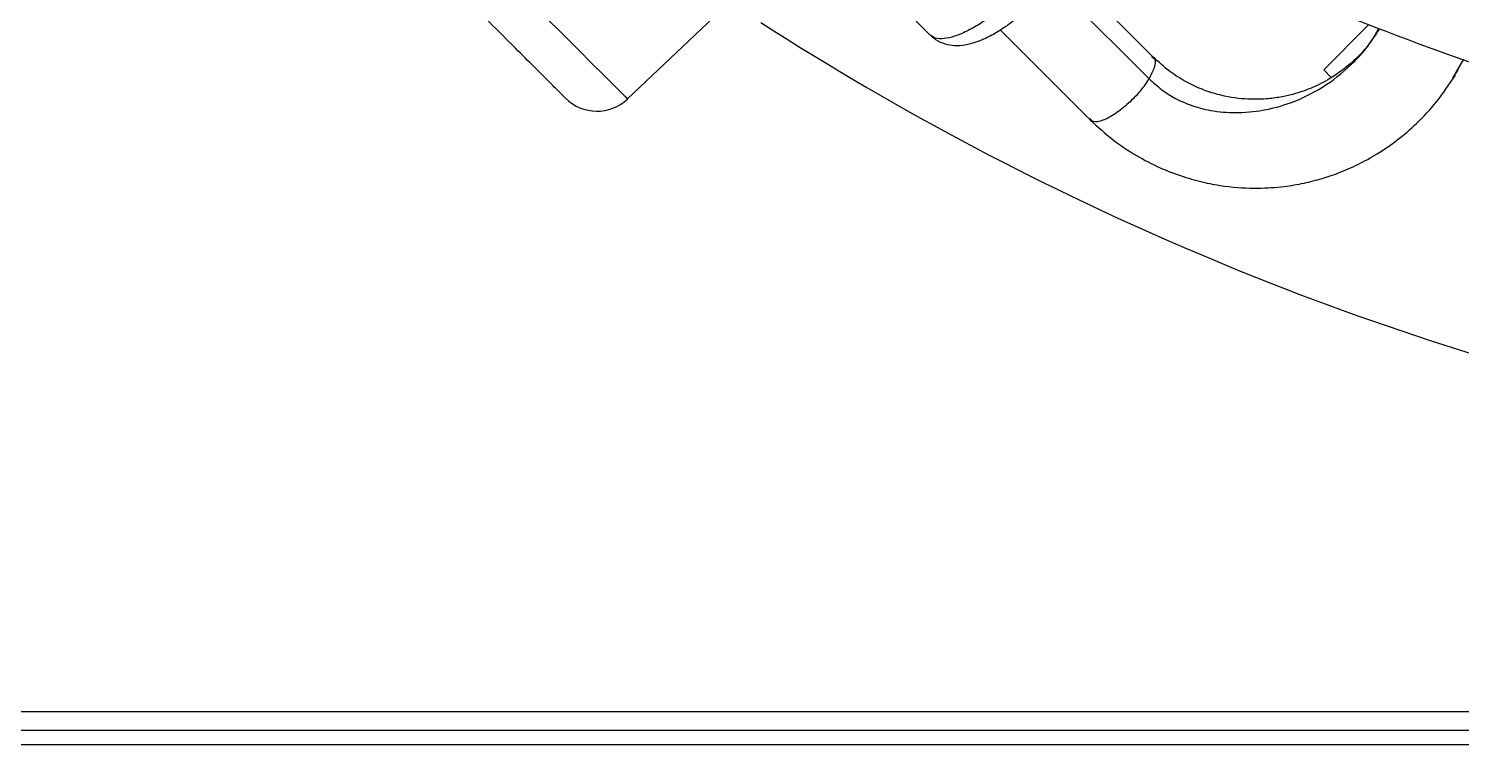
# Model space of a CAD drawing. Header units: inches. Extents: x 1229 to 1453, y -1023 to -720.
# Drawn here: x 1304.88 to 1311.22, y -999.56 to -996.39 of the extents above; entities that cross this region are included whole.
import ezdxf

# ---------------------------------------------------------------- set-up
doc = ezdxf.new("R2010")
doc.units = ezdxf.units.IN
doc.header["$MEASUREMENT"] = 0

msp = doc.modelspace()

# ---------------------------------------------------------------- linework, layer by layer
at = {"color": 18, "linetype": 'Continuous', "lineweight": 25, "true_color": 0x000000}
for p, q in [((1309.8612, -996.5135), (1309.4619, -996.1149)), ((1309.4142, -996.1816), (1309.8424, -996.6091)), ((1308.7514, -996.2945), (1308.8715, -996.4146)), ((1307.534, -996.6991), (1307.9145, -996.3381)), ((1309.1833, -996.3931), (1309.5831, -996.7922)), ((1310.6155, -996.5701), (1310.8128, -996.3728)), ((1311.2347, -996.5229), (1311.1862, -996.6069)), ((1310.6486, -996.6046), (1310.6155, -996.5701)), ((1311.2026, -996.5846), (1311.2235, -996.5423)), ((1301.7734, -999.411), (1328.6274, -999.411)), ((1301.6974, -999.494), (1328.7033, -999.494)), ((1301.6974, -999.557), (1328.7033, -999.557))]:
    msp.add_line(p, q, dxfattribs=at)
at = {"color": 18, "linetype": 'Continuous', "lineweight": 25, "true_color": 0x000000, "flags": 128}
msp.add_lwpolyline([(1306.8836, -996.0486), (1306.986, -996.151), (1307.081, -996.2461), (1307.1682, -996.3333), (1307.247, -996.4121), (1307.317, -996.4821), (1307.3777, -996.5428), (1307.4289, -996.594), (1307.4702, -996.6353), (1307.5014, -996.6664), (1307.5223, -996.6873), (1307.5327, -996.6978), (1307.534, -996.6991)], dxfattribs=at)
at = {"color": 18, "linetype": 'Continuous', "lineweight": 25, "true_color": 0x000000}
for centre, radius, start, end in [((1315.1106, -985.4772), 12.9331, 237.30348, 256.73333), ((1307.3985, -996.5563), 0.1969, 225, 313.5)]:
    msp.add_arc(centre, radius, start, end, dxfattribs=at)
for points, knots in [([(1326.8201, -985.4772), (1326.8153, -985.7326), (1326.8056, -986.2436), (1326.7277, -987.0067), (1326.6035, -987.7632), (1326.4292, -988.51), (1326.2066, -989.2438), (1325.9365, -989.9614), (1325.6201, -990.6599), (1325.2586, -991.3361), (1324.8537, -991.9873), (1324.407, -992.6106), (1323.9206, -993.2033), (1323.3964, -993.763), (1322.8368, -994.2871), (1322.244, -994.7736), (1321.6207, -995.2202), (1320.9696, -995.6252), (1320.2933, -995.9866), (1319.5949, -996.3031), (1318.8772, -996.5732), (1318.1434, -996.7958), (1317.3967, -996.9699), (1316.6401, -997.0948), (1315.877, -997.17), (1315.1106, -997.1951), (1314.3442, -997.17), (1313.5811, -997.0948), (1312.8246, -996.9699), (1312.0778, -996.7958), (1311.344, -996.5732), (1310.6264, -996.3031), (1309.9279, -995.9866), (1309.2517, -995.6252), (1308.6005, -995.2202), (1307.9772, -994.7736), (1307.3845, -994.2871), (1306.8248, -993.763), (1306.3006, -993.2033), (1305.8142, -992.6106), (1305.3675, -991.9873), (1304.9626, -991.3361), (1304.6012, -990.6599), (1304.2847, -989.9614), (1304.0146, -989.2438), (1303.792, -988.51), (1303.6177, -987.7632), (1303.4936, -987.0067), (1303.4156, -986.2436), (1303.4059, -985.7326), (1303.4011, -985.4772)], [0, 0, 0, 0, 0.020833, 0.041667, 0.0625, 0.083333, 0.104167, 0.125, 0.145833, 0.166667, 0.1875, 0.208333, 0.229167, 0.25, 0.270833, 0.291667, 0.3125, 0.333333, 0.354167, 0.375, 0.395833, 0.416667, 0.4375, 0.458333, 0.479167, 0.5, 0.520833, 0.541667, 0.5625, 0.583333, 0.604167, 0.625, 0.645833, 0.666667, 0.6875, 0.708333, 0.729167, 0.75, 0.770833, 0.791667, 0.8125, 0.833333, 0.854167, 0.875, 0.895833, 0.916667, 0.9375, 0.958333, 0.979167, 1, 1, 1, 1]), ([(1307.2593, -996.6955), (1307.2575, -996.6937), (1307.2538, -996.6899), (1307.2233, -996.6595), (1307.1742, -996.6103), (1307.1049, -996.541), (1307.017, -996.4532), (1306.912, -996.3482), (1306.7934, -996.2296), (1306.7032, -996.1394), (1306.6585, -996.0947)], [0, 0, 0, 0, 0.1223945, 0.2469956, 0.3731116, 0.4999999, 0.6268882, 0.7530042, 0.8776055, 1, 1, 1, 1]), ([(1309.2825, -996.2131), (1309.262, -996.2328), (1309.2212, -996.2721), (1309.1571, -996.3237), (1309.0941, -996.3673), (1309.0343, -996.4008), (1308.98, -996.4233), (1308.9335, -996.4333), (1308.8955, -996.4318), (1308.8795, -996.4203), (1308.8715, -996.4146)], [0, 0, 0, 0, 0.125, 0.250001, 0.375, 0.5, 0.625001, 0.750001, 0.875, 1, 1, 1, 1]), ([(1308.872, -996.4136), (1308.8802, -996.4214), (1308.8997, -996.44), (1308.9387, -996.4562), (1308.9834, -996.4635), (1309.0293, -996.4601), (1309.0744, -996.4483), (1309.1229, -996.4285), (1309.1705, -996.4024), (1309.2157, -996.3723), (1309.2521, -996.3447), (1309.2859, -996.3166), (1309.314, -996.2912), (1309.3316, -996.2738), (1309.3374, -996.2681)], [0, 0, 0, 0, 0.063839, 0.153745, 0.240088, 0.336806, 0.441888, 0.53321, 0.651993, 0.746432, 0.81781, 0.881375, 0.961162, 1, 1, 1, 1]), ([(1309.8424, -996.6091), (1309.8604, -996.6257), (1309.8946, -996.6574), (1309.9593, -996.6983), (1310.0336, -996.731), (1310.126, -996.7543), (1310.2344, -996.7627), (1310.3543, -996.751), (1310.4854, -996.7144), (1310.6182, -996.648), (1310.7359, -996.5531), (1310.8162, -996.4652), (1310.848, -996.4072), (1310.8571, -996.3906)], [0, 0, 0, 0, 0.0450749, 0.0861492, 0.1336732, 0.1901312, 0.2685266, 0.3641901, 0.4759773, 0.6250732, 0.7880528, 0.9396206, 1, 1, 1, 1]), ([(1310.861, -996.3902), (1310.8432, -996.4178), (1310.8094, -996.4703), (1310.7332, -996.5473), (1310.6483, -996.6081), (1310.5806, -996.6429), (1310.5254, -996.6646), (1310.4784, -996.6793), (1310.424, -996.6916), (1310.3563, -996.7005), (1310.2642, -996.7017), (1310.1663, -996.6868), (1310.0769, -996.6577), (1310.0051, -996.6242), (1309.9293, -996.5763), (1309.885, -996.5354), (1309.8612, -996.5135)], [0, 0, 0, 0, 0.137892, 0.261953, 0.369888, 0.460554, 0.504869, 0.553018, 0.60406, 0.659063, 0.730059, 0.8116, 0.854059, 0.897772, 0.944994, 1, 1, 1, 1]), ([(1309.8529, -996.5115), (1309.8588, -996.5149), (1309.8722, -996.5227), (1309.869, -996.5582), (1309.8513, -996.5922), (1309.8424, -996.6091)], [0, 0, 0, 0, 0.280739, 0.64036, 1, 1, 1, 1]), ([(1309.8424, -996.6091), (1309.8301, -996.6275), (1309.8055, -996.6641), (1309.7509, -996.7205), (1309.6914, -996.7678), (1309.6358, -996.7968), (1309.5951, -996.8043), (1309.5855, -996.791), (1309.5813, -996.7852)], [0, 0, 0, 0, 0.165111, 0.330209, 0.507694, 0.685177, 0.862658, 1, 1, 1, 1]), ([(1309.5831, -996.7922), (1309.615, -996.8218), (1309.6765, -996.8787), (1309.7834, -996.95), (1309.8896, -997.0048), (1309.9921, -997.044), (1310.0878, -997.0701), (1310.2, -997.0901), (1310.3181, -997.0967), (1310.4335, -997.0887), (1310.5279, -997.0727), (1310.6077, -997.0522), (1310.6873, -997.0251), (1310.7707, -996.9888), (1310.8578, -996.9407), (1310.9445, -996.8808), (1311.0305, -996.8064), (1311.1201, -996.7117), (1311.1717, -996.6335), (1311.1985, -996.593)], [0, 0, 0, 0, 0.0576011, 0.1109616, 0.1608422, 0.2076793, 0.2516888, 0.2928995, 0.366277, 0.4259626, 0.4741916, 0.5201807, 0.5639152, 0.6191701, 0.6801262, 0.7492941, 0.8263145, 0.9100174, 1, 1, 1, 1])]:
    msp.add_open_spline(points, degree=3, knots=knots, dxfattribs=at)

doc.saveas('drawing.dxf')
